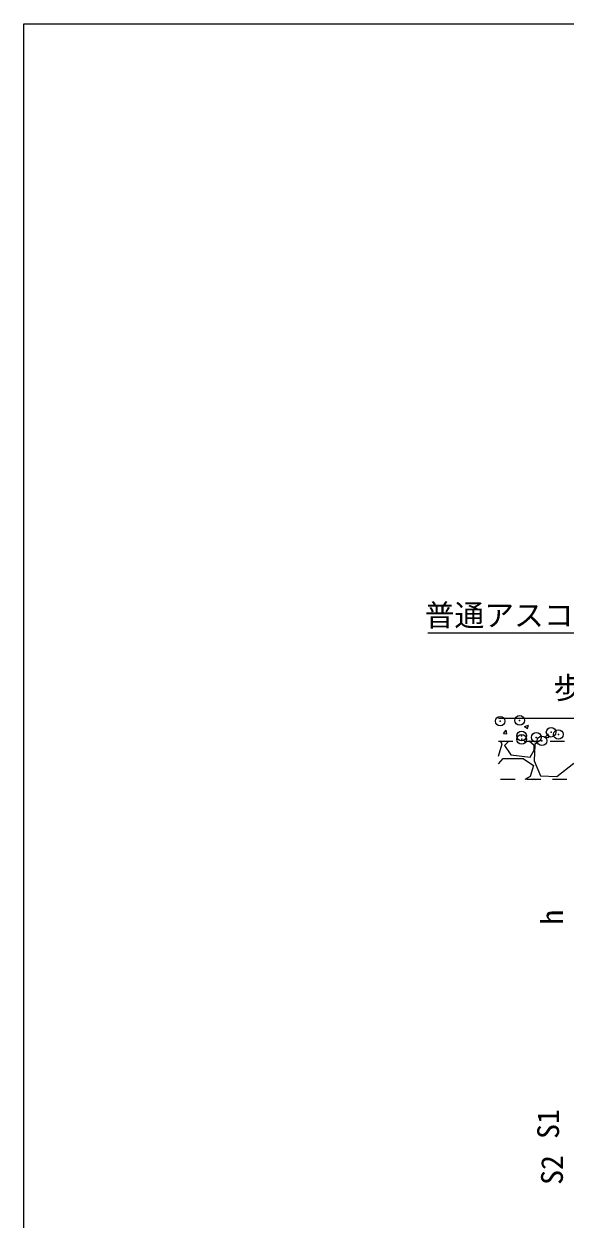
# Model space of a CAD drawing. Units: millimetres, scale not verified. Extents: x 14445 to 39803, y 10010 to 18037.
# Drawn here: x 33003 to 33709, y 14015 to 15576 of the extents above; entities that cross this region are included whole.
import ezdxf
from ezdxf.enums import TextEntityAlignment as Align

# ---------------------------------------------------------------- set-up
doc = ezdxf.new("R2010")
doc.units = ezdxf.units.MM
doc.header["$LTSCALE"] = 25
doc.header["$PDMODE"] = 32
doc.header["$PDSIZE"] = 12.5
doc.linetypes.add('USER1', pattern=[1.35, 0.75, -0.6])
for name, color, linetype, lineweight in [('0_2', 7, 'Continuous', 9), ('寸法引出', 7, 'Continuous', 9), ('寸法線', 7, 'Continuous', 9), ('枠', 5, 'Continuous', 5), ('ﾊｯﾁﾝｸﾞ', 7, 'Continuous', 5)]:
    doc.layers.add(name, color=color, linetype=linetype, lineweight=lineweight)
doc.styles.add('ＭＳ ゴシック', font='')
doc.styles.get('ＭＳ ゴシック').set_extended_font_data('MS Gothic')

msp = doc.modelspace()

# ---------------------------------------------------------------- linework, layer by layer
at = {"layer": '0_2', "lineweight": 20}
msp.add_line((33621.72, 14669.04), (34025.98, 14669.04), dxfattribs=at)
at = {"layer": '0_2', "linetype": 'USER1'}
for p, q in [((33621.72, 14639.04), (33748.14, 14639.04)), ((33913.48, 14589.04), (33621.72, 14589.04))]:
    msp.add_line(p, q, dxfattribs=at)
at = {"layer": '寸法線'}
msp.add_lwpolyline([(33851.16, 14654.49), (33778.73, 14779.95), (33529.69, 14779.95)], dxfattribs=at)
at = {"layer": '枠', "lineweight": 20}
for p, q in [((33002.53, 15575.57), (38602.53, 15575.57)), ((33002.53, 11715.57), (33002.53, 15575.57))]:
    msp.add_line(p, q, dxfattribs=at)
at = {"layer": 'ﾊｯﾁﾝｸﾞ'}
for p, q in [((33655.85, 14657.93), (33659.64, 14655.38)), ((33655.86, 14657.95), (33661.19, 14660)), ((33659.64, 14655.38), (33661.18, 14659.98)), ((33628.36, 14649.04), (33632.03, 14653.42)), ((33628.36, 14649.04), (33632.91, 14648.64)), ((33632.84, 14648.63), (33631.96, 14653.4)), ((33683.01, 14644.26), (33686.69, 14648.64)), ((33683.01, 14644.26), (33687.57, 14643.86)), ((33687.49, 14643.85), (33686.61, 14648.62)), ((33621.72, 14619.42), (33626.86, 14635.47)), ((33626.86, 14635.47), (33624.68, 14639.04)), ((33635.5, 14639.04), (33629.91, 14633.44)), ((33629.91, 14633.44), (33638.04, 14621.25)), ((33668.52, 14633.44), (33662.12, 14639.04)), ((33663.44, 14618.2), (33668.52, 14627.35)), ((33669.53, 14634.46), (33668.52, 14613.12)), ((33668.52, 14627.35), (33668.52, 14633.44)), ((33674.55, 14639.04), (33669.53, 14634.46)), ((33621.72, 14609.33), (33627.88, 14616.17)), ((33627.88, 14616.17), (33654.29, 14616.17)), ((33638.04, 14621.25), (33663.44, 14618.2)), ((33654.29, 14616.17), (33667.5, 14607.03)), ((33668.52, 14613.12), (33676.64, 14593.82)), ((33697.98, 14592.8), (33720.33, 14610.07)), ((33663.44, 14592.8), (33656.25, 14589.04)), ((33667.5, 14607.03), (33663.44, 14592.8)), ((33676.64, 14593.82), (33697.98, 14592.8)), ((33666.23, 14589.04), (33668.52, 14589.75)), ((33668.52, 14589.75), (33670.42, 14589.04))]:
    msp.add_line(p, q, dxfattribs=at)
for p in [(33624.08, 14665.09), (33649.53, 14666.08), (33690.56, 14650.61), (33652.07, 14645.73), (33652.15, 14641.38), (33671.23, 14643.89), (33678.63, 14639.41), (33700.09, 14647.69)]:
    msp.add_point(p, dxfattribs=at)

# ---------------------------------------------------------------- texts
at = {"layer": '0_2', "style": 'ＭＳ ゴシック'}
msp.add_text('歩 道', height=28.48, dxfattribs=at).set_placement((33693.41, 14685.9), align=Align.BOTTOM_LEFT)
at = {"layer": '寸法引出', "style": 'ＭＳ ゴシック'}
for s, p in [('S1', (33686.73, 14139.04)), ('S2', (33691.73, 14079.04))]:
    msp.add_text(s, height=28.48, rotation=90, dxfattribs=at).set_placement(p, align=Align.MIDDLE_CENTER)
at = {"layer": '寸法線', "style": 'ＭＳ ゴシック'}
msp.add_text('普通アスコン', height=28.48, dxfattribs=at).set_placement((33758.73, 14817.62), align=Align.TOP_RIGHT)
msp.add_text('h', height=28.48, rotation=90, dxfattribs=at).set_placement((33691.73, 14409.04), align=Align.MIDDLE_CENTER)

doc.saveas('drawing.dxf')
